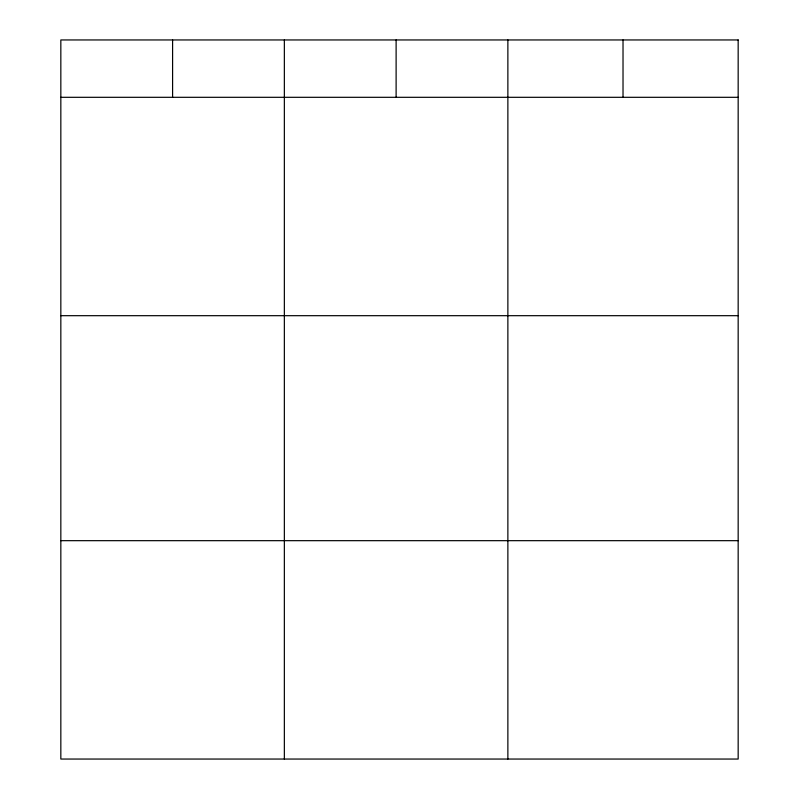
<?xml version="1.0" encoding="UTF-8"?>
<svg xmlns="http://www.w3.org/2000/svg" width="799" height="799" viewBox="0 0 799 799"><rect width="100%" height="100%" fill="white"/><g stroke="black" fill="none" stroke-linecap="round" stroke-linejoin="round"><path stroke-width="1.2" d="M60.834 97.308L738.166 97.308M60.834 315.685L738.166 315.685M60.834 540.673L738.166 540.673M623.02 39.95L623.02 97.308M507.874 39.95L507.874 759.05M396.114 39.95L396.114 97.308M284.354 39.95L284.354 759.05M172.594 39.95L172.594 97.308M738.166 39.95L60.834 39.95L60.834 759.05L738.166 759.05L738.166 39.95"/></g></svg>
